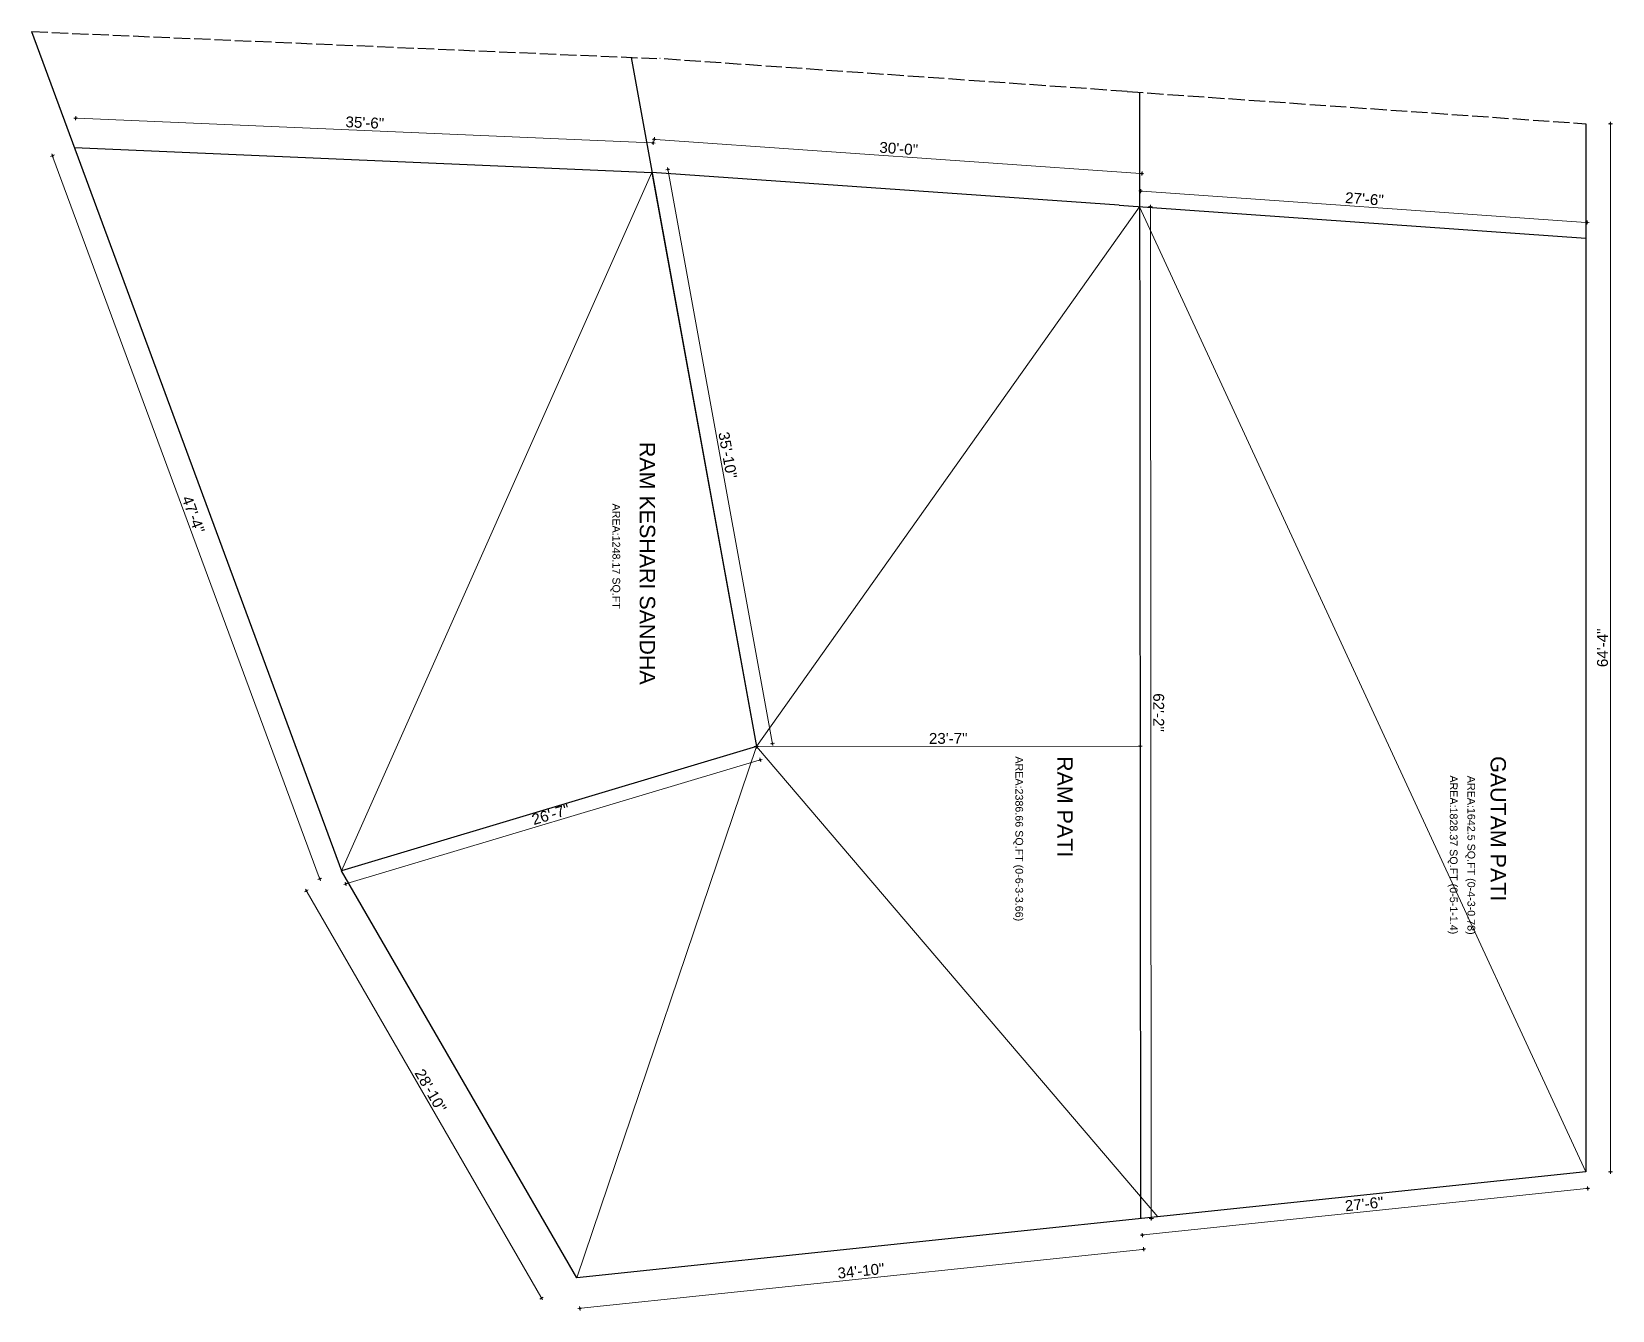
# Model space of a CAD drawing. Header units: inches. Extents: x -71 to 2682309, y -3332 to 801571.
# Drawn here: x 2650841 to 2652007, y 785466 to 786408 of the extents above; entities that cross this region are included whole.
import ezdxf

# ---------------------------------------------------------------- set-up
doc = ezdxf.new("R2010")
doc.units = ezdxf.units.IN
doc.header["$MEASUREMENT"] = 0
doc.header["$PDMODE"] = 99
doc.linetypes.add('ACAD_ISO02W100', pattern=[15, 12, -3])
doc.layers.add('Hatch', color=254, linetype='Continuous', lineweight=9)
doc.layers.add('S-DIM', color=7, linetype='Continuous')
doc.styles.add('DIM 8', font='arial.ttf', dxfattribs={"height": 8})
doc.styles.get("Standard").update_dxf_attribs({"font": 'arial.ttf'})
doc.dimstyles.new('Copy of DIM 8', dxfattribs={"dimtxt": 8, "dimasz": 1, "dimexe": 6, "dimexo": 18, "dimgap": 1.6875, "dimtad": 1, "dimdec": 0, "dimzin": 3, "dimdsep": 46, "dimlunit": 4, "dimtxsty": 'DIM 8', "dimblk": 'dot 2', "dimcen": 0.09375, "dimse1": 1, "dimse2": 1, "dimclrd": 1, "dimclre": 1, "dimclrt": 256, "dimadec": 0, "dimazin": 0, "dimtfac": 0.75, "dimtdec": 0, "dimtix": 1, "dimtmove": 1, "dimatfit": 3, "dimldrblk": 'DOT', "dimfxl": 1, "dimtolj": 1, "dimtzin": 0, "dimlwd": 9, "dimlwe": 9, "dimarcsym": 0})

# ---------------------------------------------------------------- blocks, each defined once
blk = doc.blocks.new('_Dot')
at = {"color": 0, "linetype": 'ByBlock', "lineweight": -2}
blk.add_line((-0.5, 0), (-1, 0), dxfattribs=at)
at = {"color": 0, "linetype": 'ByBlock', "const_width": 0.5}
blk.add_lwpolyline([(-0.25, 0, 1), (0.25, 0, 1)], format="xyb", close=True, dxfattribs=at)
blk = doc.blocks.new('dot1')
at = {"layer": 'Hatch'}
h = blk.add_hatch(color=256, dxfattribs=at)
edge = h.paths.add_edge_path()
edge.add_arc((0, 0), 1, 0, 360)
for p, q in [((3, 0), (-3, 0)), ((0, 3), (0, -3))]:
    blk.add_line(p, q, dxfattribs=at)
blk.add_circle((0, 0), 1, dxfattribs=at)
blk = doc.blocks.new('dot 2')
at = {"layer": 'Hatch', "xscale": 0.5, "yscale": 0.5, "zscale": 0.5}
blk.add_blockref('dot1', (0, 0), dxfattribs=at)
blk = doc.blocks.new('*D434')
at = {"layer": 'Defpoints', "color": 0, "transparency": 16777216}
for p in [(2651375.6, 785881), (2651069.9, 785789.6), (2651072.9, 785779.8)]:
    blk.add_point(p, dxfattribs=at)
at = {"layer": 'S-DIM', "color": 1, "lineweight": 9, "transparency": 16777216}
blk.add_line((2651377.6, 785870.9), (2651073.8, 785780.1), dxfattribs=at)
for p, rotation in [((2651378.5, 785871.2), 16.64954854834702), ((2651072.9, 785779.8), 196.649548548347)]:
    blk.add_blockref('dot 2', p, dxfattribs=dict(at, rotation=rotation))
at = {"layer": 'S-DIM', "lineweight": 30, "transparency": 16777216, "insert": (2651224, 785831), "char_height": 8, "attachment_point": 5, "rotation": 16.6495, "style": 'DIM 8'}
blk.add_mtext('\\A1;26\'-7"', dxfattribs=at)
blk = doc.blocks.new('*D435')
at = {"layer": 'Defpoints', "color": 0, "transparency": 16777216}
for p in [(2650873, 786322.4), (2651069.9, 785789.6), (2651053.8, 785783.6)]:
    blk.add_point(p, dxfattribs=at)
at = {"layer": 'S-DIM', "color": 1, "lineweight": 9, "transparency": 16777216}
blk.add_line((2650857.1, 786315.4), (2651053.4, 785784.6), dxfattribs=at)
for p, rotation in [((2650856.8, 786316.4), 110.2894389901189), ((2651053.8, 785783.6), 290.2894389901189)]:
    blk.add_blockref('dot 2', p, dxfattribs=dict(at, rotation=rotation))
at = {"layer": 'S-DIM', "lineweight": 30, "transparency": 16777216, "insert": (2650960.6, 786052), "char_height": 8, "attachment_point": 5, "rotation": 290.2894, "style": 'DIM 8'}
blk.add_mtext('\\A1;47\'-4"', dxfattribs=at)
blk = doc.blocks.new('*D432')
at = {"layer": 'Defpoints', "color": 0, "transparency": 16777216}
for p in [(2651658.8, 785533.3), (2651243.2, 785489.7), (2651245.5, 785467.1)]:
    blk.add_point(p, dxfattribs=at)
at = {"layer": 'S-DIM', "color": 1, "lineweight": 9, "transparency": 16777216}
blk.add_line((2651660.1, 785510.6), (2651246.5, 785467.2), dxfattribs=at)
for p, rotation in [((2651661.1, 785510.7), 5.984815715103737), ((2651245.5, 785467.1), 185.9848157151038)]:
    blk.add_blockref('dot 2', p, dxfattribs=dict(at, rotation=rotation))
at = {"layer": 'S-DIM', "lineweight": 30, "transparency": 16777216, "insert": (2651452.7, 785494.7), "char_height": 8, "attachment_point": 5, "rotation": 5.9848, "style": 'DIM 8'}
blk.add_mtext('\\A1;34\'-10"', dxfattribs=at)
blk = doc.blocks.new('*D436')
at = {"layer": 'Defpoints', "color": 0, "transparency": 16777216}
for p in [(2651987.1, 786339.9), (2651987.1, 785567.7), (2652005.1, 785567.7)]:
    blk.add_point(p, dxfattribs=at)
at = {"layer": 'S-DIM', "color": 1, "lineweight": 9, "transparency": 16777216}
blk.add_line((2652005.1, 786338.9), (2652005.1, 785568.7), dxfattribs=at)
for p, rotation in [((2652005.1, 786339.9), 90), ((2652005.1, 785567.7), 270)]:
    blk.add_blockref('dot 2', p, dxfattribs=dict(at, rotation=rotation))
at = {"layer": 'S-DIM', "lineweight": 30, "transparency": 16777216, "insert": (2651999.3, 785953.8), "char_height": 8, "attachment_point": 5, "rotation": 90, "style": 'DIM 8'}
blk.add_mtext('\\A1;64\'-4"', dxfattribs=at)
blk = doc.blocks.new('*D437')
at = {"layer": 'Defpoints', "color": 0, "transparency": 16777216}
for p in [(2651658.9, 786290.3), (2651658.1, 786278.8), (2651987.1, 786255.7)]:
    blk.add_point(p, dxfattribs=at)
at = {"layer": 'S-DIM', "color": 1, "lineweight": 9, "transparency": 16777216}
blk.add_line((2651986.9, 786267.2), (2651659.9, 786290.2), dxfattribs=at)
for p, rotation in [((2651658.9, 786290.3), 175.9761398867195), ((2651987.9, 786267.2), 355.9761398867195)]:
    blk.add_blockref('dot 2', p, dxfattribs=dict(at, rotation=rotation))
at = {"layer": 'S-DIM', "lineweight": 30, "transparency": 16777216, "insert": (2651823.8, 786284.5), "char_height": 8, "attachment_point": 5, "rotation": 355.9761, "style": 'DIM 8'}
blk.add_mtext('\\A1;27\'-6"', dxfattribs=at)
blk = doc.blocks.new('*D438')
at = {"layer": 'Defpoints', "color": 0, "transparency": 16777216}
for p in [(2651987.1, 785567.7), (2651988.4, 785555.5), (2651658.8, 785533.3)]:
    blk.add_point(p, dxfattribs=at)
at = {"layer": 'S-DIM', "color": 1, "lineweight": 9, "transparency": 16777216}
blk.add_line((2651661, 785521.2), (2651987.4, 785555.4), dxfattribs=at)
for p, rotation in [((2651988.4, 785555.5), 5.984815715102127), ((2651660.1, 785521.1), 185.9848157151021)]:
    blk.add_blockref('dot 2', p, dxfattribs=dict(at, rotation=rotation))
at = {"layer": 'S-DIM', "lineweight": 30, "transparency": 16777216, "insert": (2651823.6, 785544), "char_height": 8, "attachment_point": 5, "rotation": 5.9848, "style": 'DIM 8'}
blk.add_mtext('\\A1;27\'-6"', dxfattribs=at)
blk = doc.blocks.new('*D439')
at = {"layer": 'Defpoints', "color": 0, "transparency": 16777216}
for p in [(2651300.3, 786328.5), (2651298.6, 786304.1), (2651658.1, 786278.8)]:
    blk.add_point(p, dxfattribs=at)
at = {"layer": 'S-DIM', "color": 1, "lineweight": 9, "transparency": 16777216}
blk.add_line((2651658.8, 786303.3), (2651301.3, 786328.4), dxfattribs=at)
for p, rotation in [((2651300.3, 786328.5), 175.978377302633), ((2651659.8, 786303.2), 355.9783773026331)]:
    blk.add_blockref('dot 2', p, dxfattribs=dict(at, rotation=rotation))
at = {"layer": 'S-DIM', "lineweight": 30, "transparency": 16777216, "insert": (2651480.5, 786321.6), "char_height": 8, "attachment_point": 5, "rotation": 355.9784, "style": 'DIM 8'}
blk.add_mtext('\\A1;30\'-0"', dxfattribs=at)
blk = doc.blocks.new('*D440')
at = {"layer": 'Defpoints', "color": 0, "transparency": 16777216}
for p in [(2651375.6, 785881.1), (2651658.5, 785881.3), (2651658.5, 785881.3)]:
    blk.add_point(p, dxfattribs=at)
at = {"layer": 'S-DIM', "color": 1, "lineweight": 9, "transparency": 16777216}
blk.add_line((2651376.6, 785881.1), (2651657.5, 785881.3), dxfattribs=at)
for p, rotation in [((2651375.6, 785881.1), 180.0524670740191), ((2651658.5, 785881.3), 0.05246707401908336)]:
    blk.add_blockref('dot 2', p, dxfattribs=dict(at, rotation=rotation))
at = {"layer": 'S-DIM', "lineweight": 30, "transparency": 16777216, "insert": (2651517, 785887), "char_height": 8, "attachment_point": 5, "rotation": 0.0525, "style": 'DIM 8'}
blk.add_mtext('\\A1;23\'-7"', dxfattribs=at)
blk = doc.blocks.new('*D441')
at = {"layer": 'Defpoints', "color": 0, "transparency": 16777216}
for p in [(2650873.9, 786344), (2650873, 786322.4), (2651298.6, 786304.1)]:
    blk.add_point(p, dxfattribs=at)
at = {"layer": 'S-DIM', "color": 1, "lineweight": 9, "transparency": 16777216}
blk.add_line((2651298.5, 786325.8), (2650874.9, 786344), dxfattribs=at)
for p, rotation in [((2650873.9, 786344), 177.5423265139118), ((2651299.5, 786325.8), 357.5423265139118)]:
    blk.add_blockref('dot 2', p, dxfattribs=dict(at, rotation=rotation))
at = {"layer": 'S-DIM', "lineweight": 30, "transparency": 16777216, "insert": (2651087, 786340.7), "char_height": 8, "attachment_point": 5, "rotation": 357.5423, "style": 'DIM 8'}
blk.add_mtext('\\A1;35\'-6"', dxfattribs=at)
blk = doc.blocks.new('*D442')
at = {"layer": 'Defpoints', "color": 0, "transparency": 16777216}
for p in [(2651658.1, 786278.8), (2651658.8, 785533.3), (2651666.7, 785533.3)]:
    blk.add_point(p, dxfattribs=at)
at = {"layer": 'S-DIM', "color": 1, "lineweight": 9, "transparency": 16777216}
blk.add_line((2651666, 786277.8), (2651666.7, 785534.3), dxfattribs=at)
for p, rotation in [((2651666, 786278.8), 90.05246707395932), ((2651666.7, 785533.3), 270.0524670739593)]:
    blk.add_blockref('dot 2', p, dxfattribs=dict(at, rotation=rotation))
at = {"layer": 'S-DIM', "lineweight": 30, "transparency": 16777216, "insert": (2651672.1, 785906.1), "char_height": 8, "attachment_point": 5, "rotation": 270.0525, "style": 'DIM 8'}
blk.add_mtext('\\A1;62\'-2"', dxfattribs=at)

msp = doc.modelspace()

# ---------------------------------------------------------------- linework, layer by layer
at = {"color": 244, "lineweight": 30, "true_color": 0x991b1e}
for p, q in [((2650841.4, 786407.8), (2651069.9, 785789.6)), ((2651283.2, 786388.8), (2651375.6, 785881.1)), ((2651658, 786363), (2651658.8, 785533.3)), ((2651987.1, 786339.9), (2651987.1, 785567.7)), ((2650873, 786322.4), (2651298.6, 786304.1)), ((2651642.9, 786279.9), (2651298.6, 786304.1)), ((2651298.6, 786304.1), (2651375.6, 785881.1)), ((2651642.9, 786279.9), (2651987.1, 786255.7)), ((2651375.6, 785881.1), (2651069.9, 785789.6)), ((2651243.2, 785489.7), (2651069.9, 785789.6)), ((2651987.1, 785567.7), (2651243.2, 785489.7))]:
    msp.add_line(p, q, dxfattribs=at)
at = {"linetype": 'ACAD_ISO02W100'}
for p, q in [((2650841.4, 786407.8), (2651302.2, 786388)), ((2651648.8, 786363.7), (2651304.5, 786387.9)), ((2651648.8, 786363.7), (2651987.1, 786339.9))]:
    msp.add_line(p, q, dxfattribs=at)
at = {"layer": 'Hatch'}
for p, q in [((2651069.9, 785789.6), (2651298.6, 786304.1)), ((2651658.1, 786278.8), (2651375.6, 785881)), ((2651658.1, 786278.8), (2651987.1, 785567.7)), ((2651243.2, 785489.7), (2651375.6, 785881.1)), ((2651375.6, 785881.1), (2651671.4, 785534.6))]:
    msp.add_line(p, q, dxfattribs=at)

# ---------------------------------------------------------------- texts
at = {"lineweight": 30, "attachment_point": 1, "rotation": 270}
for s, width, gutter_width, insert, char_height in [('RAM KESHARI SANDHA', 232.215, 0.941, (2651301, 786105.5), 11.294), ('AREA:1248.17 SQ.FT', 116.107, 0.471, (2651275.2, 786060.1), 5.647), ('AREA:2386.66 SQ.FT (0-6-3-3.66)', 130.509, 0.471, (2651572.2, 785873.8), 5.647), ('RAM PATI', 232.215, 0.941, (2651608.8, 785874), 11.29), ('GAUTAM PATI', 232.215, 0.941, (2651928.1, 785874), 11.294), ('AREA:1828.37 SQ.FT (0-5-1-1.4)', 131.217, 0.471, (2651892.4, 785859.8), 5.647), ('AREA:1642.5 SQ.FT (0-4-3-0.78)', 125.637, 0.471, (2651905.4, 785859.5), 5.647)]:
    msp.add_mtext_dynamic_manual_height_columns(s, width=width, gutter_width=gutter_width, heights=[0], dxfattribs=dict(at, insert=insert, char_height=char_height))

# ---------------------------------------------------------------- dimensions: what is measured, and where the dimension line sits
at = {"layer": 'S-DIM', "lineweight": 30}
for p1, p2, distance, picture, middle in [((2651298.6, 786304.1), (2650873, 786322.4), -21.7, '*D441', (2651087, 786340.7)), ((2650873, 786322.4), (2651069.9, 785789.6), -17.3, '*D435', (2650960.6, 786052)), ((2651658.1, 786278.8), (2651298.6, 786304.1), -24.5, '*D439', (2651480.5, 786321.6)), ((2651987.1, 786255.7), (2651658.1, 786278.8), -11.5, '*D437', (2651823.8, 786284.5)), ((2651658.1, 786278.8), (2651658.8, 785533.3), 7.9, '*D442', (2651672.1, 785906.1)), ((2651375.6, 785881.1), (2651658.5, 785881.3), 0, '*D440', (2651517, 785887)), ((2651375.6, 785881), (2651069.9, 785789.6), 10.2, '*D434', (2651224, 785831)), ((2651658.8, 785533.3), (2651987.1, 785567.7), -12.2, '*D438', (2651823.6, 785544)), ((2651658.8, 785533.3), (2651243.2, 785489.7), 22.7, '*D432', (2651452.7, 785494.7))]:
    dim = msp.add_aligned_dim(p1=p1, p2=p2, distance=distance, dimstyle='Copy of DIM 8', dxfattribs=at)
    dim.commit()
    dim.dimension.update_dxf_attribs({"geometry": picture, "text_midpoint": middle})
dim = msp.add_linear_dim(base=(2652005.1, 785567.7), p1=(2651987.1, 786339.9), p2=(2651987.1, 785567.7), angle=270, dimstyle='Copy of DIM 8', dxfattribs=at)
dim.commit()
dim.dimension.update_dxf_attribs({"geometry": '*D436', "text_midpoint": (2651999.3, 785953.8)})
msp.add_aligned_dim(p1=(2651298.6, 786304.1), p2=(2651375.6, 785881.1), distance=12, dimstyle='Copy of DIM 8', dxfattribs=at).render()
at = {"layer": 'S-DIM', "color": 244, "lineweight": 30, "true_color": 0x991b1e}
msp.add_aligned_dim(p1=(2651069.9, 785789.7), p2=(2651243.2, 785489.7), distance=-30, dimstyle='Copy of DIM 8', dxfattribs=at).render()

doc.saveas('drawing.dxf')
